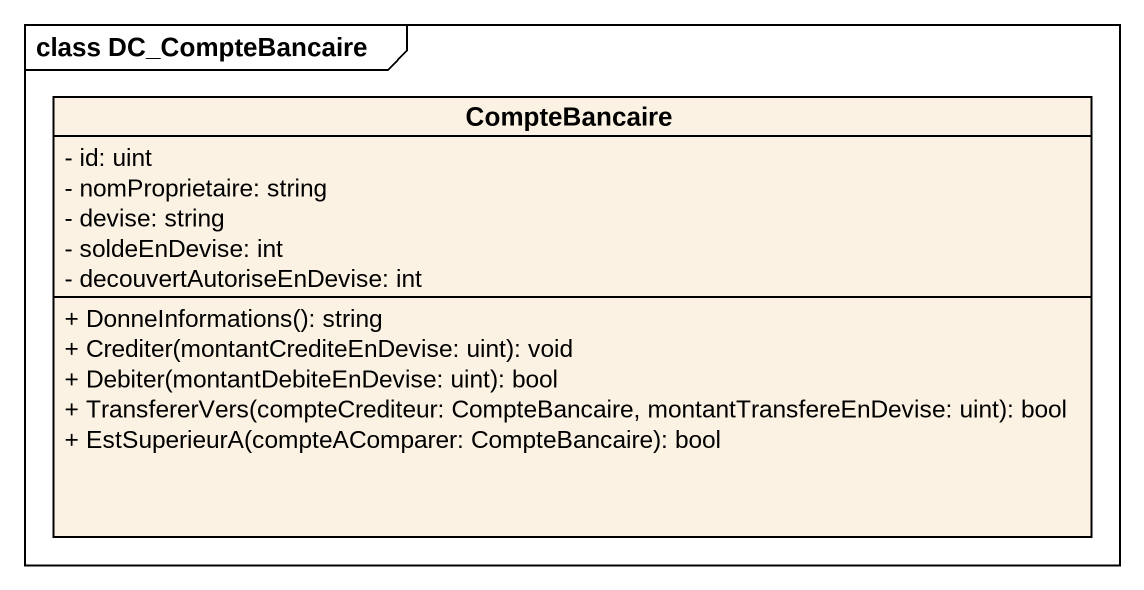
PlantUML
@startuml
mainframe class DC_CompteBancaire
hide circle
hide empty members
skinparam classAttributeIconSize 0
class CompteBancaire {
  - id: uint
  - nomProprietaire: string
  - devise: string
  - soldeEnDevise: int
  - decouvertAutoriseEnDevise: int
  + DonneInformations(): string
  + Crediter(montantCrediteEnDevise: uint): void
  + Debiter(montantDebiteEnDevise: uint): bool
  + TransfererVers(compteCrediteur: CompteBancaire, montantTransfereEnDevise: uint): bool
  + EstSuperieurA(compteAComparer: CompteBancaire): bool
}
@enduml
